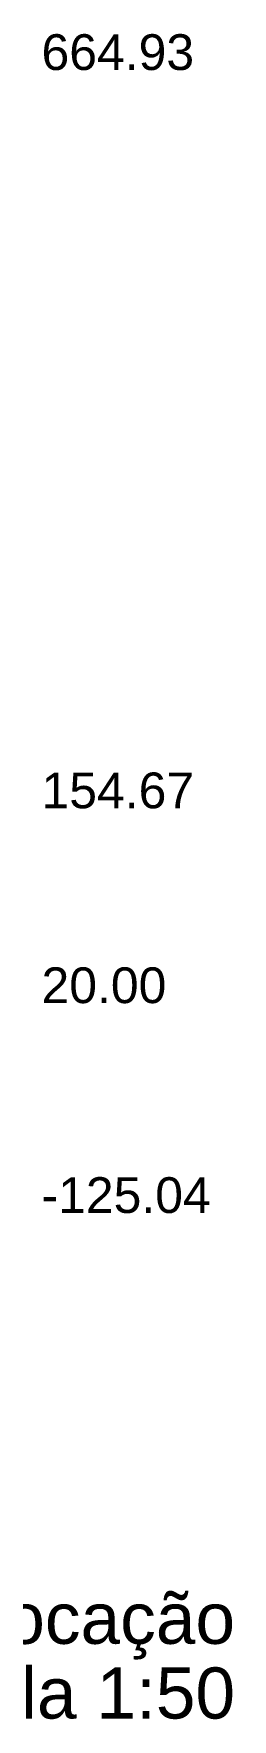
# Model space of a CAD drawing. Header units: millimetres. Extents: x 180 to 11148, y -1598 to 1045.
# Drawn here: x 380.65 to 383.4, y -9.58 to 13.72 of the extents above; entities that cross this region are included whole.
import ezdxf

# ---------------------------------------------------------------- set-up
doc = ezdxf.new("R2010")
doc.units = ezdxf.units.MM
doc.header["$MEASUREMENT"] = 0
doc.layers.add('LC-Textos', color=3, linetype='Continuous', lineweight=20)
doc.styles.add('Arial', font='arial.ttf')

# ---------------------------------------------------------------- blocks, each defined once
blk = doc.blocks.new('E')
at = {"layer": 'LC-Textos', "linetype": 'Continuous', "char_height": 0.4942, "attachment_point": 7, "line_spacing_factor": 0.798, "style": 'Arial'}
for s, insert, width in [('664.93', (209.656, 158.297), 4.234053), ('154.67', (209.656, 148.0918), 4.234053), ('20.00', (209.656, 145.3984), 3.464164), ('-125.04', (209.656, 142.4976), 4.695041)]:
    blk.add_mtext(s, dxfattribs=dict(at, insert=insert, width=width))
at = {"layer": 'LC-Textos', "char_height": 0.706, "attachment_point": 9, "line_spacing_factor": 0.798, "style": 'Arial'}
for s, insert, width in [('Planta de locação', (212.3341, 136.3315), 15.74891), ('escala 1:50', (212.3344, 135.5059), 10.132571)]:
    blk.add_mtext(s, dxfattribs=dict(at, insert=insert, width=width))

msp = doc.modelspace()

# ---------------------------------------------------------------- block references
msp.add_blockref('E', (171.1018, -145.0874))

doc.saveas('drawing.dxf')
